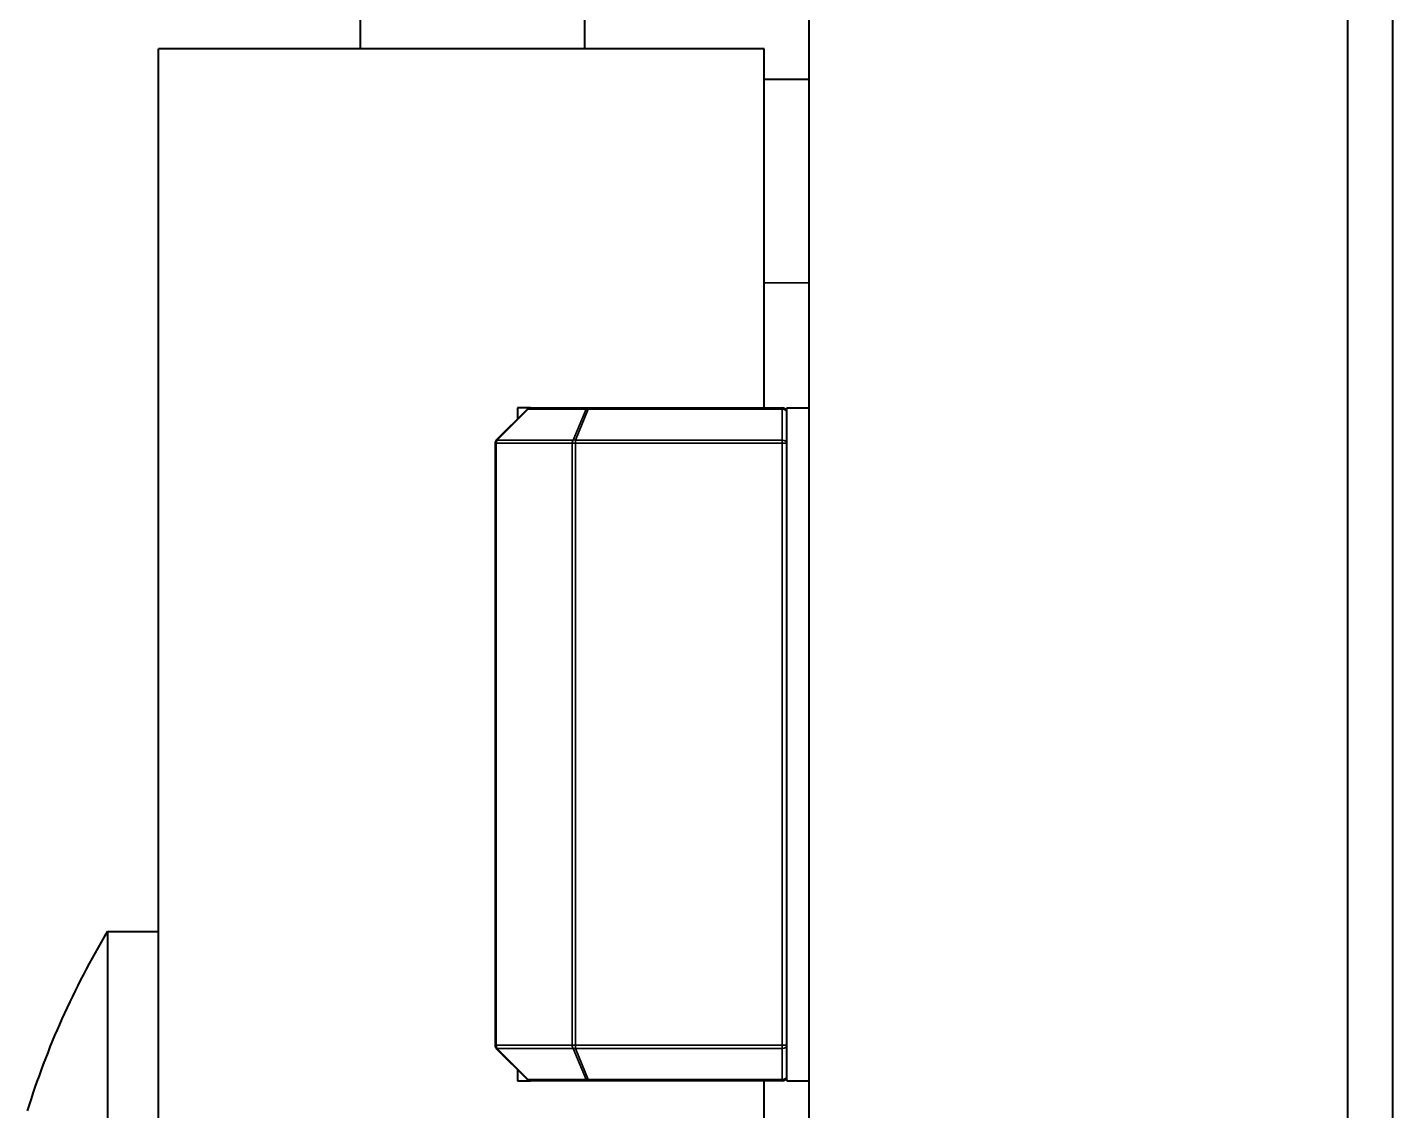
# Model space of a CAD drawing. Header units: millimetres. Extents: x 0 to 3364, y 0 to 2376.
# Drawn here: x 1904.5 to 1965.4, y 1212.4 to 1260.7 of the extents above; entities that cross this region are included whole.
import ezdxf

# ---------------------------------------------------------------- set-up
doc = ezdxf.new("R2010")
doc.units = ezdxf.units.MM
doc.header["$LTSCALE"] = 4
doc.layers.add('가시적인 것(ISO)', color=3, linetype='Continuous', lineweight=40, true_color=0x00ff00)
doc.layers.add('가시적인 좁은 것(ISO)', color=3, linetype='Continuous', lineweight=35, true_color=0x00ff00)

msp = doc.modelspace()

# ---------------------------------------------------------------- linework, layer by layer
at = {"layer": '가시적인 것(ISO)'}
for p, q in [((1939.3715, 1061.6988), (1939.3715, 1341.6988)), ((1919.3715, 1259.6988), (1919.3715, 1269.6988)), ((1929.3715, 1259.6988), (1929.3715, 1269.6988)), ((1965.3715, 1140.6988), (1965.3715, 1262.6988)), ((1963.3715, 1141.6988), (1963.3715, 1261.6988)), ((1937.3715, 1259.6988), (1910.3715, 1259.6988)), ((1910.3715, 1061.6988), (1910.3715, 1259.6988)), ((1937.3715, 1243.6988), (1937.3715, 1259.6988)), ((1937.3715, 1258.3498), (1939.3715, 1258.3498)), ((1925.4301, 1242.2574), (1926.8129, 1243.6402)), ((1926.3715, 1243.6988), (1926.3715, 1243.1988)), ((1926.9543, 1243.6988), (1926.3715, 1243.6988)), ((1926.9543, 1243.6988), (1929.5271, 1243.6988)), ((1929.5271, 1243.6988), (1938.1715, 1243.6988)), ((1938.3715, 1213.6988), (1938.3715, 1243.6988)), ((1938.3715, 1243.6988), (1939.3715, 1243.6988)), ((1925.3715, 1242.1159), (1925.3715, 1215.2816)), ((1908.1024, 1220.3498), (1910.3715, 1220.3498)), ((1925.4301, 1215.1402), (1926.8129, 1213.7574)), ((1926.3715, 1214.1988), (1926.3715, 1213.6988)), ((1926.3715, 1213.6988), (1926.9543, 1213.6988)), ((1929.5271, 1213.6988), (1926.9543, 1213.6988)), ((1938.1715, 1213.6988), (1929.5271, 1213.6988)), ((1937.3715, 1107.6988), (1937.3715, 1213.6988)), ((1938.3715, 1213.6988), (1939.3715, 1213.6988))]:
    msp.add_line(p, q, dxfattribs=at)
for centre, radius, start, end in [((1926.9543, 1243.4988), 0.2, 90, 135), ((1938.1715, 1243.4988), 0.2, 0, 90), ((1925.5715, 1242.1159), 0.2, 135, 180), ((1939.1343, 1201.6746), 36.218, 148.960236, 162.828417), ((1925.5715, 1215.2816), 0.2, 180, 225), ((1938.1715, 1213.8988), 0.2, 270, 0), ((1926.9543, 1213.8988), 0.2, 225, 270)]:
    msp.add_arc(centre, radius, start, end, dxfattribs=at)
msp.add_open_spline([(1908.1024, 1220.3498), (1908.1024, 1220.2478), (1908.1023, 1220.1237), (1908.1024, 1219.8335), (1908.1024, 1219.6676), (1908.1024, 1219.1098), (1908.1023, 1218.66), (1908.1024, 1217.7985), (1908.1024, 1217.4246), (1908.1024, 1216.2266), (1908.1024, 1215.3286), (1908.1024, 1213.3877), (1908.1024, 1212.3481), (1908.1024, 1211.2637)], degree=3, knots=[-1.4345196, -1.4345196, -1.4345196, -1.4345196, -1.3002693, -1.3002693, -1.1658564, -1.1658564, -0.8969451, -0.8969451, -0.7176518, -0.7176518, -0.3586651, -0.3586651, -0.000001, -0.000001, -0.000001, -0.000001], dxfattribs=at)
at = {"layer": '가시적인 좁은 것(ISO)'}
for p, q in [((1937.3715, 1249.2637), (1939.3715, 1249.2637)), ((1925.4715, 1242.2574), (1926.8543, 1243.6402)), ((1926.8543, 1243.6402), (1929.4271, 1243.6402)), ((1928.8543, 1242.2574), (1929.4271, 1243.6402)), ((1928.9543, 1242.2574), (1929.5271, 1243.6402)), ((1929.5271, 1243.6988), (1929.5271, 1243.6402)), ((1929.5271, 1243.6402), (1938.1715, 1243.6402)), ((1938.1715, 1243.6988), (1938.1715, 1243.6402)), ((1938.1715, 1242.2574), (1938.1715, 1243.6402)), ((1925.3715, 1242.1159), (1925.4301, 1242.1159)), ((1928.8129, 1242.1159), (1925.4301, 1242.1159)), ((1925.4301, 1242.1159), (1925.4301, 1215.2816)), ((1928.8543, 1242.2574), (1925.4715, 1242.2574)), ((1928.8129, 1242.1159), (1928.9543, 1242.1159)), ((1928.8129, 1242.1159), (1928.8129, 1215.2816)), ((1938.1715, 1242.2574), (1928.9543, 1242.2574)), ((1928.9543, 1242.1159), (1928.9543, 1242.2574)), ((1938.1715, 1242.1159), (1928.9543, 1242.1159)), ((1928.9543, 1242.1159), (1928.9543, 1215.2816)), ((1938.1715, 1242.2574), (1938.1715, 1242.1159)), ((1938.3715, 1242.1159), (1938.1715, 1242.1159)), ((1938.1715, 1215.2816), (1938.1715, 1242.1159)), ((1925.4301, 1215.2816), (1925.3715, 1215.2816)), ((1925.4301, 1215.2816), (1928.8129, 1215.2816)), ((1925.4715, 1215.1402), (1926.8543, 1213.7574)), ((1925.4715, 1215.1402), (1928.8543, 1215.1402)), ((1928.9543, 1215.2816), (1928.8129, 1215.2816)), ((1928.8543, 1215.1402), (1929.4271, 1213.7574)), ((1928.9543, 1215.2816), (1938.1715, 1215.2816)), ((1928.9543, 1215.1402), (1928.9543, 1215.2816)), ((1928.9543, 1215.1402), (1938.1715, 1215.1402)), ((1928.9543, 1215.1402), (1929.5271, 1213.7574)), ((1938.3715, 1215.2816), (1938.1715, 1215.2816)), ((1938.1715, 1215.2816), (1938.1715, 1215.1402)), ((1938.1715, 1213.7574), (1938.1715, 1215.1402)), ((1929.4271, 1213.7574), (1926.8543, 1213.7574)), ((1938.1715, 1213.7574), (1929.5271, 1213.7574)), ((1929.5271, 1213.7574), (1929.5271, 1213.6988)), ((1938.1715, 1213.6988), (1938.1715, 1213.7574))]:
    msp.add_line(p, q, dxfattribs=at)
for centre, major_axis, ratio, start_param, end_param in [((1926.9543, 1243.4988), (-0.1414, 0.1414), 0.2810846, 5.7351569, 6.2831853), ((1926.9543, 1243.4988), (0, 0.2), 0.7071068, 0, 0.7853982), ((1929.5271, 1243.4988), (0, 0.2), 0.7071068, 0, 0.7853982), ((1929.5271, 1243.4988), (0.1848, -0.0765), 0.6785983, 1.8448105, 2.3928389), ((1938.1715, 1243.4988), (0.2, 0), 0.7071068, 0, 1.5707963), ((1925.5715, 1242.1159), (-0.1414, 0.1414), 0.2810846, 5.7351569, 6.2831853), ((1925.5715, 1242.1159), (0, -0.2), 0.7071068, 3.9269908, 4.712389), ((1928.9543, 1242.1159), (0, 0.2), 0.7071068, 0.7853982, 1.5707963), ((1928.9543, 1242.1159), (0.1848, -0.0765), 0.6785983, 1.8448105, 2.3928389), ((1938.1715, 1242.1159), (0.2, 0), 0.7071068, 0, 1.5707963), ((1925.5715, 1215.2816), (0, -0.2), 0.7071068, 4.712389, 5.4977871), ((1925.5715, 1215.2816), (-0.1414, -0.1414), 0.2810846, 0, 0.5480284), ((1928.9543, 1215.2816), (0, 0.2), 0.7071068, 1.5707963, 2.3561945), ((1928.9543, 1215.2816), (-0.1848, -0.0765), 0.6785983, 0.7487537, 1.2967821), ((1938.1715, 1215.2816), (0.2, 0), 0.7071068, 4.712389, 6.2831853), ((1938.1715, 1213.8988), (0.2, 0), 0.7071068, 4.712389, 6.2831853), ((1926.9543, 1213.8988), (-0.1414, -0.1414), 0.2810846, 0, 0.5480284), ((1926.9543, 1213.8988), (0, -0.2), 0.7071068, 5.4977871, 6.2831853), ((1929.5271, 1213.8988), (-0.1848, -0.0765), 0.6785983, 0.7487537, 1.2967821), ((1929.5271, 1213.8988), (0, -0.2), 0.7071068, 5.4977871, 6.2831853)]:
    msp.add_ellipse(centre, major_axis=major_axis, ratio=ratio, start_param=start_param, end_param=end_param, dxfattribs=at)

doc.saveas('drawing.dxf')
